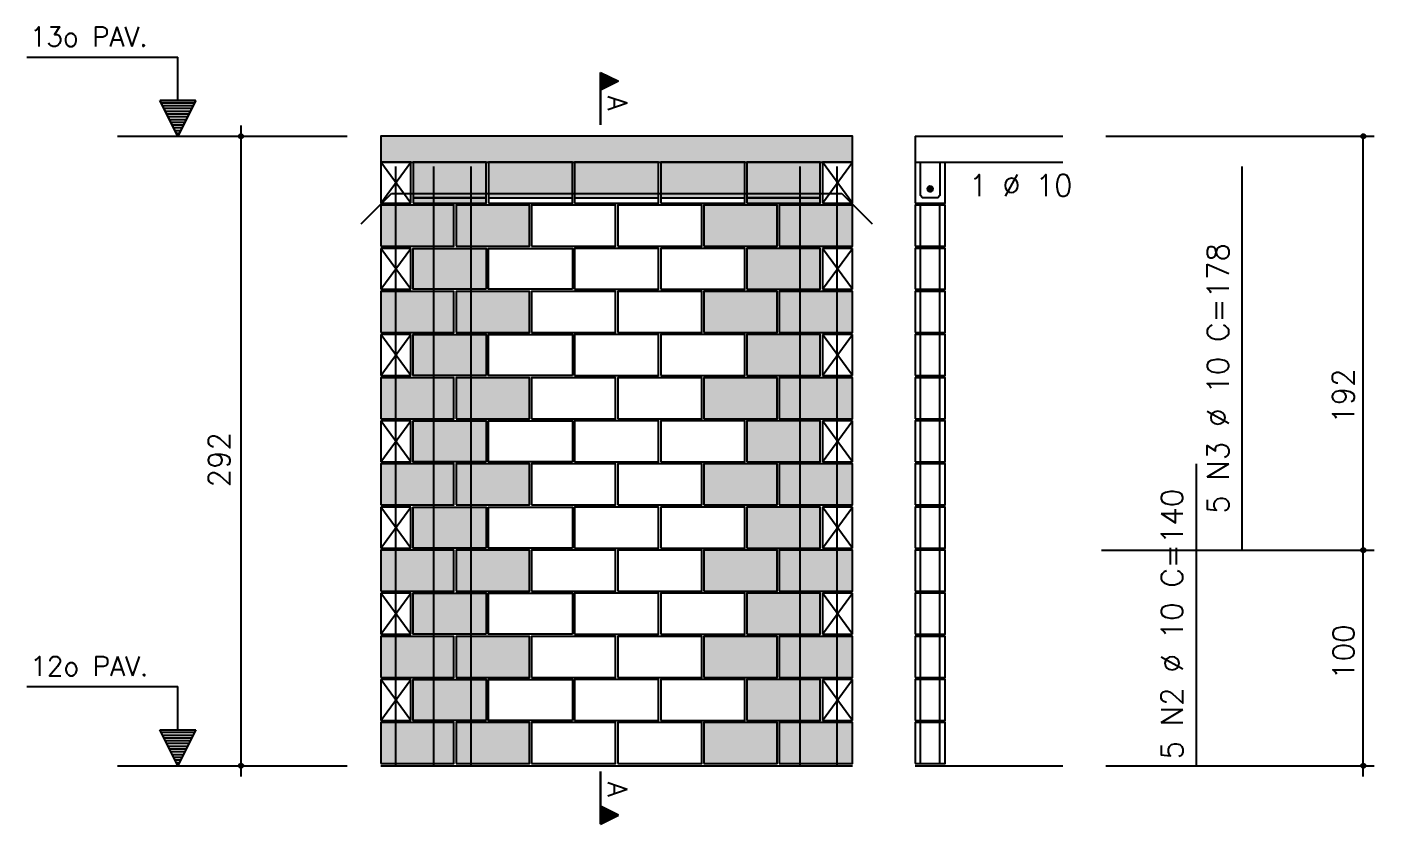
# Model space of a CAD drawing. Extents: x -1 to 122, y -1 to 61.
# Drawn here: x 59.86 to 72.37, y 28.31 to 35.7 of the extents above; entities that cross this region are included whole.
import ezdxf

# ---------------------------------------------------------------- set-up
doc = ezdxf.new("R2010")
doc.units = 0
doc.header["$MEASUREMENT"] = 0
for name, color, linetype in [('PENA_01', 1, 'CONTINUOUS'), ('PENA_02', 2, 'CONTINUOUS'), ('PENA_03', 3, 'CONTINUOUS'), ('PENA_05', 5, 'CONTINUOUS'), ('PENA_09', 254, 'CONTINUOUS'), ('PENA_11', 252, 'CONTINUOUS'), ('PENA_21', 100, 'CONTINUOUS')]:
    doc.layers.add(name, color=color, linetype=linetype)
doc.styles.get("Standard").update_dxf_attribs({"font": 'ROMANS.SHX'})

msp = doc.modelspace()

# ---------------------------------------------------------------- linework, layer by layer
at = {"layer": 'PENA_01', "linetype": 'Continuous'}
for p, q in [((60.705, 34.688), (62.836, 34.688)), ((63.448, 34.118), (64.128, 34.118)), ((64.148, 34.118), (64.928, 34.118)), ((64.948, 34.118), (65.728, 34.118)), ((65.748, 34.118), (66.528, 34.118)), ((66.548, 34.118), (67.228, 34.118)), ((60.705, 28.848), (62.836, 28.848))]:
    msp.add_line(p, q, dxfattribs=at)
at = {"layer": 'PENA_02', "linetype": 'Continuous'}
for p, q in [((63.428, 34.448), (63.148, 34.448)), ((63.148, 34.448), (63.148, 34.068)), ((63.428, 34.068), (63.428, 34.448)), ((67.528, 34.448), (67.248, 34.448)), ((67.248, 34.448), (67.248, 34.068)), ((67.528, 34.068), (67.528, 34.448)), ((63.148, 34.068), (63.428, 34.068)), ((67.248, 34.068), (67.528, 34.068)), ((63.428, 33.648), (63.148, 33.648)), ((63.148, 33.648), (63.148, 33.268)), ((63.428, 33.268), (63.428, 33.648)), ((67.528, 33.648), (67.248, 33.648)), ((67.248, 33.648), (67.248, 33.268)), ((67.528, 33.268), (67.528, 33.648)), ((63.148, 33.268), (63.428, 33.268)), ((67.248, 33.268), (67.528, 33.268)), ((63.428, 32.848), (63.148, 32.848)), ((63.148, 32.848), (63.148, 32.468)), ((63.428, 32.468), (63.428, 32.848)), ((67.528, 32.848), (67.248, 32.848)), ((67.248, 32.848), (67.248, 32.468)), ((67.528, 32.468), (67.528, 32.848)), ((63.148, 32.468), (63.428, 32.468)), ((67.248, 32.468), (67.528, 32.468)), ((63.428, 32.048), (63.148, 32.048)), ((63.148, 32.048), (63.148, 31.668)), ((63.428, 31.668), (63.428, 32.048)), ((67.528, 32.048), (67.248, 32.048)), ((67.248, 32.048), (67.248, 31.668)), ((67.528, 31.668), (67.528, 32.048)), ((63.148, 31.668), (63.428, 31.668)), ((67.248, 31.668), (67.528, 31.668)), ((63.428, 31.248), (63.148, 31.248)), ((63.148, 31.248), (63.148, 30.868)), ((63.428, 30.868), (63.428, 31.248)), ((67.528, 31.248), (67.248, 31.248)), ((67.248, 31.248), (67.248, 30.868)), ((67.528, 30.868), (67.528, 31.248)), ((63.148, 30.868), (63.428, 30.868)), ((67.248, 30.868), (67.528, 30.868)), ((63.428, 30.448), (63.148, 30.448)), ((63.148, 30.448), (63.148, 30.068)), ((63.428, 30.068), (63.428, 30.448)), ((67.528, 30.448), (67.248, 30.448)), ((67.248, 30.448), (67.248, 30.068)), ((67.528, 30.068), (67.528, 30.448)), ((63.148, 30.068), (63.428, 30.068)), ((67.248, 30.068), (67.528, 30.068)), ((63.428, 29.648), (63.148, 29.648)), ((63.148, 29.648), (63.148, 29.268)), ((63.428, 29.268), (63.428, 29.648)), ((67.528, 29.648), (67.248, 29.648)), ((67.248, 29.648), (67.248, 29.268)), ((67.528, 29.268), (67.528, 29.648)), ((63.148, 29.268), (63.428, 29.268)), ((67.248, 29.268), (67.528, 29.268)), ((63.148, 28.848), (67.528, 28.848))]:
    msp.add_line(p, q, dxfattribs=at)
for points in [[(63.148, 34.448), (67.528, 34.448), (67.528, 34.688), (63.148, 34.688), (63.148, 34.448)], [(63.448, 34.068), (64.128, 34.068), (64.128, 34.448), (63.448, 34.448), (63.448, 34.068)], [(64.148, 34.068), (64.928, 34.068), (64.928, 34.448), (64.148, 34.448), (64.148, 34.068)], [(64.948, 34.068), (65.728, 34.068), (65.728, 34.448), (64.948, 34.448), (64.948, 34.068)], [(65.748, 34.068), (66.528, 34.068), (66.528, 34.448), (65.748, 34.448), (65.748, 34.068)], [(66.548, 34.068), (67.228, 34.068), (67.228, 34.448), (66.548, 34.448), (66.548, 34.068)], [(63.148, 33.668), (63.828, 33.668), (63.828, 34.048), (63.148, 34.048), (63.148, 33.668)], [(63.848, 33.668), (64.528, 33.668), (64.528, 34.048), (63.848, 34.048), (63.848, 33.668)], [(64.548, 33.668), (65.328, 33.668), (65.328, 34.048), (64.548, 34.048), (64.548, 33.668)], [(65.348, 33.668), (66.128, 33.668), (66.128, 34.048), (65.348, 34.048), (65.348, 33.668)], [(66.148, 33.668), (66.828, 33.668), (66.828, 34.048), (66.148, 34.048), (66.148, 33.668)], [(66.848, 33.668), (67.528, 33.668), (67.528, 34.048), (66.848, 34.048), (66.848, 33.668)], [(64.128, 33.268), (63.448, 33.268), (63.448, 33.648), (64.128, 33.648), (64.128, 33.268)], [(64.928, 33.268), (64.148, 33.268), (64.148, 33.648), (64.928, 33.648), (64.928, 33.268)], [(64.948, 33.268), (65.728, 33.268), (65.728, 33.648), (64.948, 33.648), (64.948, 33.268)], [(65.748, 33.268), (66.528, 33.268), (66.528, 33.648), (65.748, 33.648), (65.748, 33.268)], [(66.548, 33.268), (67.228, 33.268), (67.228, 33.648), (66.548, 33.648), (66.548, 33.268)], [(63.148, 32.868), (63.828, 32.868), (63.828, 33.248), (63.148, 33.248), (63.148, 32.868)], [(63.848, 32.868), (64.528, 32.868), (64.528, 33.248), (63.848, 33.248), (63.848, 32.868)], [(64.548, 32.868), (65.328, 32.868), (65.328, 33.248), (64.548, 33.248), (64.548, 32.868)], [(65.348, 32.868), (66.128, 32.868), (66.128, 33.248), (65.348, 33.248), (65.348, 32.868)], [(66.148, 32.868), (66.828, 32.868), (66.828, 33.248), (66.148, 33.248), (66.148, 32.868)], [(66.848, 32.868), (67.528, 32.868), (67.528, 33.248), (66.848, 33.248), (66.848, 32.868)], [(64.128, 32.468), (63.448, 32.468), (63.448, 32.848), (64.128, 32.848), (64.128, 32.468)], [(64.928, 32.468), (64.148, 32.468), (64.148, 32.848), (64.928, 32.848), (64.928, 32.468)], [(64.948, 32.468), (65.728, 32.468), (65.728, 32.848), (64.948, 32.848), (64.948, 32.468)], [(65.748, 32.468), (66.528, 32.468), (66.528, 32.848), (65.748, 32.848), (65.748, 32.468)], [(66.548, 32.468), (67.228, 32.468), (67.228, 32.848), (66.548, 32.848), (66.548, 32.468)], [(63.148, 32.068), (63.828, 32.068), (63.828, 32.448), (63.148, 32.448), (63.148, 32.068)], [(63.848, 32.068), (64.528, 32.068), (64.528, 32.448), (63.848, 32.448), (63.848, 32.068)], [(64.548, 32.068), (65.328, 32.068), (65.328, 32.448), (64.548, 32.448), (64.548, 32.068)], [(65.348, 32.068), (66.128, 32.068), (66.128, 32.448), (65.348, 32.448), (65.348, 32.068)], [(66.148, 32.068), (66.828, 32.068), (66.828, 32.448), (66.148, 32.448), (66.148, 32.068)], [(66.848, 32.068), (67.528, 32.068), (67.528, 32.448), (66.848, 32.448), (66.848, 32.068)], [(64.128, 31.668), (63.448, 31.668), (63.448, 32.048), (64.128, 32.048), (64.128, 31.668)], [(64.928, 31.668), (64.148, 31.668), (64.148, 32.048), (64.928, 32.048), (64.928, 31.668)], [(64.948, 31.668), (65.728, 31.668), (65.728, 32.048), (64.948, 32.048), (64.948, 31.668)], [(65.748, 31.668), (66.528, 31.668), (66.528, 32.048), (65.748, 32.048), (65.748, 31.668)], [(66.548, 31.668), (67.228, 31.668), (67.228, 32.048), (66.548, 32.048), (66.548, 31.668)], [(63.148, 31.268), (63.828, 31.268), (63.828, 31.648), (63.148, 31.648), (63.148, 31.268)], [(63.848, 31.268), (64.528, 31.268), (64.528, 31.648), (63.848, 31.648), (63.848, 31.268)], [(64.548, 31.268), (65.328, 31.268), (65.328, 31.648), (64.548, 31.648), (64.548, 31.268)], [(65.348, 31.268), (66.128, 31.268), (66.128, 31.648), (65.348, 31.648), (65.348, 31.268)], [(66.148, 31.268), (66.828, 31.268), (66.828, 31.648), (66.148, 31.648), (66.148, 31.268)], [(66.848, 31.268), (67.528, 31.268), (67.528, 31.648), (66.848, 31.648), (66.848, 31.268)], [(64.128, 30.868), (63.448, 30.868), (63.448, 31.248), (64.128, 31.248), (64.128, 30.868)], [(64.928, 30.868), (64.148, 30.868), (64.148, 31.248), (64.928, 31.248), (64.928, 30.868)], [(64.948, 30.868), (65.728, 30.868), (65.728, 31.248), (64.948, 31.248), (64.948, 30.868)], [(65.748, 30.868), (66.528, 30.868), (66.528, 31.248), (65.748, 31.248), (65.748, 30.868)], [(66.548, 30.868), (67.228, 30.868), (67.228, 31.248), (66.548, 31.248), (66.548, 30.868)], [(63.148, 30.468), (63.828, 30.468), (63.828, 30.848), (63.148, 30.848), (63.148, 30.468)], [(63.848, 30.468), (64.528, 30.468), (64.528, 30.848), (63.848, 30.848), (63.848, 30.468)], [(64.548, 30.468), (65.328, 30.468), (65.328, 30.848), (64.548, 30.848), (64.548, 30.468)], [(65.348, 30.468), (66.128, 30.468), (66.128, 30.848), (65.348, 30.848), (65.348, 30.468)], [(66.148, 30.468), (66.828, 30.468), (66.828, 30.848), (66.148, 30.848), (66.148, 30.468)], [(66.848, 30.468), (67.528, 30.468), (67.528, 30.848), (66.848, 30.848), (66.848, 30.468)], [(64.128, 30.068), (63.448, 30.068), (63.448, 30.448), (64.128, 30.448), (64.128, 30.068)], [(64.928, 30.068), (64.148, 30.068), (64.148, 30.448), (64.928, 30.448), (64.928, 30.068)], [(64.948, 30.068), (65.728, 30.068), (65.728, 30.448), (64.948, 30.448), (64.948, 30.068)], [(65.748, 30.068), (66.528, 30.068), (66.528, 30.448), (65.748, 30.448), (65.748, 30.068)], [(66.548, 30.068), (67.228, 30.068), (67.228, 30.448), (66.548, 30.448), (66.548, 30.068)], [(63.148, 29.668), (63.828, 29.668), (63.828, 30.048), (63.148, 30.048), (63.148, 29.668)], [(63.848, 29.668), (64.528, 29.668), (64.528, 30.048), (63.848, 30.048), (63.848, 29.668)], [(64.548, 29.668), (65.328, 29.668), (65.328, 30.048), (64.548, 30.048), (64.548, 29.668)], [(65.348, 29.668), (66.128, 29.668), (66.128, 30.048), (65.348, 30.048), (65.348, 29.668)], [(66.148, 29.668), (66.828, 29.668), (66.828, 30.048), (66.148, 30.048), (66.148, 29.668)], [(66.848, 29.668), (67.528, 29.668), (67.528, 30.048), (66.848, 30.048), (66.848, 29.668)], [(64.128, 29.268), (63.448, 29.268), (63.448, 29.648), (64.128, 29.648), (64.128, 29.268)], [(64.928, 29.268), (64.148, 29.268), (64.148, 29.648), (64.928, 29.648), (64.928, 29.268)], [(64.948, 29.268), (65.728, 29.268), (65.728, 29.648), (64.948, 29.648), (64.948, 29.268)], [(65.748, 29.268), (66.528, 29.268), (66.528, 29.648), (65.748, 29.648), (65.748, 29.268)], [(66.548, 29.268), (67.228, 29.268), (67.228, 29.648), (66.548, 29.648), (66.548, 29.268)], [(63.148, 28.868), (63.828, 28.868), (63.828, 29.248), (63.148, 29.248), (63.148, 28.868)], [(63.848, 28.868), (64.528, 28.868), (64.528, 29.248), (63.848, 29.248), (63.848, 28.868)], [(64.548, 28.868), (65.328, 28.868), (65.328, 29.248), (64.548, 29.248), (64.548, 28.868)], [(65.348, 28.868), (66.128, 28.868), (66.128, 29.248), (65.348, 29.248), (65.348, 28.868)], [(66.148, 28.868), (66.828, 28.868), (66.828, 29.248), (66.148, 29.248), (66.148, 28.868)], [(66.848, 28.868), (67.528, 28.868), (67.528, 29.248), (66.848, 29.248), (66.848, 28.868)]]:
    msp.add_lwpolyline(points, dxfattribs=at)
for centre, radius in [((61.852, 34.688), 0.02), ((61.852, 34.688), 0.01), ((72.268, 34.688), 0.02), ((72.268, 34.688), 0.01), ((72.268, 30.848), 0.02), ((72.268, 30.848), 0.01), ((61.852, 28.848), 0.02), ((61.852, 28.848), 0.01), ((72.268, 28.848), 0.02), ((72.268, 28.848), 0.01)]:
    msp.add_circle(centre, radius, dxfattribs=at)
at = {"layer": 'PENA_03', "linetype": 'Continuous'}
for p, q in [((61.264, 35.42), (59.864, 35.42)), ((61.264, 35.02), (61.264, 35.42)), ((61.266, 35.02), (61.266, 35.422)), ((65.189, 34.795), (65.189, 35.281)), ((65.189, 35.281), (65.355, 35.198)), ((65.189, 35.28), (65.189, 35.116)), ((65.189, 35.28), (65.353, 35.198)), ((65.202, 35.275), (65.202, 35.122)), ((65.214, 35.269), (65.214, 35.128)), ((65.227, 35.262), (65.227, 35.135)), ((65.353, 35.198), (65.189, 35.116)), ((65.355, 35.198), (65.189, 35.116)), ((65.24, 35.256), (65.24, 35.141)), ((65.253, 35.249), (65.253, 35.147)), ((65.265, 35.243), (65.265, 35.154)), ((65.278, 35.237), (65.278, 35.16)), ((65.291, 35.23), (65.291, 35.166)), ((65.304, 35.224), (65.304, 35.173)), ((65.316, 35.217), (65.316, 35.179)), ((65.329, 35.211), (65.329, 35.186)), ((65.342, 35.205), (65.342, 35.192)), ((61.265, 34.688), (61.099, 35.02)), ((61.099, 35.02), (61.264, 35.02)), ((61.265, 34.691), (61.101, 35.019)), ((61.429, 35.019), (61.101, 35.019)), ((61.431, 35.02), (61.265, 34.688)), ((61.429, 35.019), (61.265, 34.691)), ((61.266, 35.02), (61.431, 35.02)), ((65.189, 35.116), (65.189, 34.795)), ((61.418, 34.995), (61.112, 34.995)), ((61.406, 34.969), (61.125, 34.969)), ((61.393, 34.944), (61.137, 34.944)), ((61.38, 34.918), (61.15, 34.918)), ((61.367, 34.893), (61.163, 34.893)), ((61.354, 34.867), (61.176, 34.867)), ((61.342, 34.841), (61.189, 34.841)), ((61.329, 34.816), (61.201, 34.816)), ((61.316, 34.79), (61.214, 34.79)), ((61.303, 34.765), (61.227, 34.765)), ((61.852, 28.748), (61.852, 34.788)), ((61.291, 34.739), (61.24, 34.739)), ((61.278, 34.714), (61.252, 34.714)), ((68.108, 34.688), (68.108, 34.068)), ((68.108, 34.688), (69.479, 34.688)), ((69.879, 34.688), (72.368, 34.688)), ((72.268, 28.748), (72.268, 34.688)), ((63.148, 34.068), (63.428, 34.448)), ((63.428, 34.068), (63.148, 34.448)), ((67.248, 34.068), (67.528, 34.448)), ((67.528, 34.068), (67.248, 34.448)), ((68.108, 34.448), (69.479, 34.448)), ((68.158, 33.668), (68.158, 34.048)), ((68.338, 33.668), (68.338, 34.048)), ((63.148, 33.268), (63.428, 33.648)), ((63.428, 33.268), (63.148, 33.648)), ((67.248, 33.268), (67.528, 33.648)), ((67.528, 33.268), (67.248, 33.648)), ((68.158, 33.268), (68.158, 33.648)), ((68.338, 33.268), (68.338, 33.648)), ((68.158, 32.868), (68.158, 33.248)), ((68.338, 32.868), (68.338, 33.248)), ((63.148, 32.468), (63.428, 32.848)), ((63.428, 32.468), (63.148, 32.848)), ((67.248, 32.468), (67.528, 32.848)), ((67.528, 32.468), (67.248, 32.848)), ((68.158, 32.468), (68.158, 32.848)), ((68.338, 32.468), (68.338, 32.848)), ((68.158, 32.068), (68.158, 32.448)), ((68.338, 32.068), (68.338, 32.448)), ((63.148, 31.668), (63.428, 32.048)), ((63.428, 31.668), (63.148, 32.048)), ((67.248, 31.668), (67.528, 32.048)), ((67.528, 31.668), (67.248, 32.048)), ((68.158, 31.668), (68.158, 32.048)), ((68.338, 31.668), (68.338, 32.048)), ((68.158, 31.268), (68.158, 31.648)), ((68.338, 31.268), (68.338, 31.648)), ((63.148, 30.868), (63.428, 31.248)), ((63.428, 30.868), (63.148, 31.248)), ((67.248, 30.868), (67.528, 31.248)), ((67.528, 30.868), (67.248, 31.248)), ((68.158, 30.868), (68.158, 31.248)), ((68.338, 30.868), (68.338, 31.248)), ((68.158, 30.468), (68.158, 30.848)), ((68.338, 30.468), (68.338, 30.848)), ((69.837, 30.848), (72.368, 30.848)), ((63.148, 30.068), (63.428, 30.448)), ((63.428, 30.068), (63.148, 30.448)), ((67.248, 30.068), (67.528, 30.448)), ((67.528, 30.068), (67.248, 30.448)), ((68.158, 30.068), (68.158, 30.448)), ((68.338, 30.068), (68.338, 30.448)), ((68.158, 29.668), (68.158, 30.048)), ((68.338, 29.668), (68.338, 30.048)), ((63.148, 29.268), (63.428, 29.648)), ((63.428, 29.268), (63.148, 29.648)), ((67.248, 29.268), (67.528, 29.648)), ((67.528, 29.268), (67.248, 29.648)), ((68.158, 29.268), (68.158, 29.648)), ((68.338, 29.268), (68.338, 29.648)), ((61.264, 29.58), (59.864, 29.58)), ((61.264, 29.18), (61.264, 29.58)), ((61.266, 29.18), (61.266, 29.582)), ((61.265, 28.848), (61.099, 29.18)), ((61.099, 29.18), (61.264, 29.18)), ((61.265, 28.851), (61.101, 29.179)), ((61.429, 29.179), (61.101, 29.179)), ((61.418, 29.155), (61.112, 29.155)), ((61.431, 29.18), (61.265, 28.848)), ((61.429, 29.179), (61.265, 28.851)), ((61.266, 29.18), (61.431, 29.18)), ((68.158, 28.868), (68.158, 29.248)), ((68.338, 28.868), (68.338, 29.248)), ((61.406, 29.129), (61.125, 29.129)), ((61.393, 29.104), (61.137, 29.104)), ((61.38, 29.078), (61.15, 29.078)), ((61.367, 29.053), (61.163, 29.053)), ((61.354, 29.027), (61.176, 29.027)), ((61.342, 29.001), (61.189, 29.001)), ((61.329, 28.976), (61.201, 28.976)), ((61.316, 28.95), (61.214, 28.95)), ((61.303, 28.925), (61.227, 28.925)), ((61.291, 28.899), (61.24, 28.899)), ((61.278, 28.874), (61.252, 28.874)), ((65.189, 28.794), (65.189, 28.307)), ((65.189, 28.473), (65.189, 28.794)), ((68.108, 28.848), (69.479, 28.848)), ((69.879, 28.848), (72.368, 28.848)), ((65.355, 28.39), (65.189, 28.473)), ((65.189, 28.308), (65.189, 28.472)), ((65.353, 28.39), (65.189, 28.472)), ((65.189, 28.307), (65.355, 28.39)), ((65.189, 28.308), (65.353, 28.39)), ((65.202, 28.314), (65.202, 28.467)), ((65.214, 28.32), (65.214, 28.46)), ((65.227, 28.326), (65.227, 28.454)), ((65.24, 28.333), (65.24, 28.448)), ((65.253, 28.339), (65.253, 28.441)), ((65.265, 28.345), (65.265, 28.435)), ((65.278, 28.352), (65.278, 28.428)), ((65.291, 28.358), (65.291, 28.422)), ((65.304, 28.365), (65.304, 28.416)), ((65.316, 28.371), (65.316, 28.409)), ((65.329, 28.377), (65.329, 28.403)), ((65.342, 28.384), (65.342, 28.397))]:
    msp.add_line(p, q, dxfattribs=at)
for points in [[(68.108, 34.068), (68.388, 34.068), (68.388, 34.448)], [(68.338, 34.448), (68.338, 34.138), (68.318, 34.118), (68.178, 34.118), (68.158, 34.138), (68.158, 34.448)], [(68.273, 34.199), (68.271, 34.209), (68.265, 34.218), (68.256, 34.223), (68.245, 34.224), (68.235, 34.221), (68.228, 34.214), (68.223, 34.204), (68.223, 34.194), (68.228, 34.185), (68.235, 34.178), (68.245, 34.174), (68.256, 34.176), (68.265, 34.181), (68.271, 34.189), (68.273, 34.199)], [(68.108, 33.668), (68.388, 33.668), (68.388, 34.048), (68.108, 34.048), (68.108, 33.668)], [(68.108, 33.268), (68.388, 33.268), (68.388, 33.648), (68.108, 33.648), (68.108, 33.268)], [(68.108, 32.868), (68.388, 32.868), (68.388, 33.248), (68.108, 33.248), (68.108, 32.868)], [(68.108, 32.468), (68.388, 32.468), (68.388, 32.848), (68.108, 32.848), (68.108, 32.468)], [(68.108, 32.068), (68.388, 32.068), (68.388, 32.448), (68.108, 32.448), (68.108, 32.068)], [(68.108, 31.668), (68.388, 31.668), (68.388, 32.048), (68.108, 32.048), (68.108, 31.668)], [(68.108, 31.268), (68.388, 31.268), (68.388, 31.648), (68.108, 31.648), (68.108, 31.268)], [(68.108, 30.868), (68.388, 30.868), (68.388, 31.248), (68.108, 31.248), (68.108, 30.868)], [(68.108, 30.468), (68.388, 30.468), (68.388, 30.848), (68.108, 30.848), (68.108, 30.468)], [(68.108, 30.068), (68.388, 30.068), (68.388, 30.448), (68.108, 30.448), (68.108, 30.068)], [(68.108, 29.668), (68.388, 29.668), (68.388, 30.048), (68.108, 30.048), (68.108, 29.668)], [(68.108, 29.268), (68.388, 29.268), (68.388, 29.648), (68.108, 29.648), (68.108, 29.268)], [(68.108, 28.868), (68.388, 28.868), (68.388, 29.248), (68.108, 29.248), (68.108, 28.868)]]:
    msp.add_lwpolyline(points, dxfattribs=at)
msp.add_circle((68.248, 34.199), 0.025, dxfattribs=at)
for points in [[(68.273, 34.199), (68.228, 34.214), (68.223, 34.204)], [(68.273, 34.199), (68.223, 34.204), (68.223, 34.194)], [(68.273, 34.199), (68.223, 34.194), (68.228, 34.185)], [(68.273, 34.199), (68.235, 34.221), (68.224, 34.208)], [(68.273, 34.199), (68.224, 34.208), (68.224, 34.191)], [(68.273, 34.199), (68.224, 34.191), (68.235, 34.178)], [(68.273, 34.199), (68.235, 34.221), (68.228, 34.214)], [(68.273, 34.199), (68.228, 34.185), (68.235, 34.178)], [(68.273, 34.199), (68.252, 34.224), (68.235, 34.221)], [(68.273, 34.199), (68.245, 34.224), (68.235, 34.221)], [(68.273, 34.199), (68.235, 34.178), (68.252, 34.175)], [(68.273, 34.199), (68.235, 34.178), (68.245, 34.174)], [(68.273, 34.199), (68.256, 34.223), (68.245, 34.224)], [(68.273, 34.199), (68.245, 34.174), (68.256, 34.176)], [(68.273, 34.199), (68.267, 34.215), (68.252, 34.224)], [(68.273, 34.199), (68.252, 34.175), (68.267, 34.183)], [(68.273, 34.199), (68.265, 34.218), (68.256, 34.223)], [(68.273, 34.199), (68.256, 34.176), (68.265, 34.181)], [(68.273, 34.199), (68.271, 34.209), (68.265, 34.218)], [(68.273, 34.199), (68.265, 34.181), (68.271, 34.189)], [(68.273, 34.199), (68.267, 34.183), (68.273, 34.199)], [(68.273, 34.199), (68.271, 34.189), (68.273, 34.199)]]:
    msp.add_solid(points, dxfattribs=at)
at = {"layer": 'PENA_05', "linetype": 'Continuous'}
for p, q in [((71.145, 30.845), (71.145, 34.408)), ((62.966, 33.875), (63.248, 34.158)), ((63.248, 34.158), (67.428, 34.158)), ((67.428, 34.158), (67.711, 33.876)), ((70.719, 28.848), (70.719, 31.648))]:
    msp.add_line(p, q, dxfattribs=at)
for points in [[(63.284, 34.408), (63.284, 28.848)], [(63.638, 34.408), (63.638, 28.848)], [(63.985, 34.408), (63.985, 28.848)], [(67.039, 34.408), (67.039, 28.848)], [(67.383, 34.408), (67.383, 28.848)]]:
    msp.add_lwpolyline(points, dxfattribs=at)
at = {"layer": 'PENA_09', "linetype": 'Continuous'}
for points in [[(63.448, 34.118), (64.128, 34.118), (64.128, 34.448), (63.448, 34.448), (63.448, 34.118)], [(64.148, 34.118), (64.928, 34.118), (64.928, 34.448), (64.148, 34.448), (64.148, 34.118)], [(64.948, 34.118), (65.728, 34.118), (65.728, 34.448), (64.948, 34.448), (64.948, 34.118)], [(65.748, 34.118), (66.528, 34.118), (66.528, 34.448), (65.748, 34.448), (65.748, 34.118)], [(66.548, 34.118), (67.228, 34.118), (67.228, 34.448), (66.548, 34.448), (66.548, 34.118)]]:
    msp.add_lwpolyline(points, dxfattribs=at)
for points in [[(63.448, 34.118), (64.128, 34.118), (64.128, 34.448)], [(63.448, 34.118), (64.128, 34.448), (63.448, 34.448)], [(63.448, 34.118), (63.448, 34.448), (63.448, 34.118)], [(64.148, 34.118), (64.928, 34.118), (64.928, 34.448)], [(64.148, 34.118), (64.928, 34.448), (64.148, 34.448)], [(64.148, 34.118), (64.148, 34.448), (64.148, 34.118)], [(64.948, 34.118), (65.728, 34.118), (65.728, 34.448)], [(64.948, 34.118), (65.728, 34.448), (64.948, 34.448)], [(64.948, 34.118), (64.948, 34.448), (64.948, 34.118)], [(65.748, 34.118), (66.528, 34.118), (66.528, 34.448)], [(65.748, 34.118), (66.528, 34.448), (65.748, 34.448)], [(65.748, 34.118), (65.748, 34.448), (65.748, 34.118)], [(66.548, 34.118), (67.228, 34.118), (67.228, 34.448)], [(66.548, 34.118), (67.228, 34.448), (66.548, 34.448)], [(66.548, 34.118), (66.548, 34.448), (66.548, 34.118)]]:
    msp.add_solid(points, dxfattribs=at)
at = {"layer": 'PENA_11', "linetype": 'Continuous'}
for points in [[(63.148, 34.448), (67.528, 34.448), (67.528, 34.688)], [(63.148, 34.448), (67.528, 34.688), (63.148, 34.688)], [(63.148, 34.448), (63.148, 34.688), (63.148, 34.448)]]:
    msp.add_solid(points, dxfattribs=at)
at = {"layer": 'PENA_21', "linetype": 'Continuous'}
for points in [[(63.148, 33.668), (63.828, 33.668), (63.828, 34.048), (63.148, 34.048), (63.148, 33.668)], [(63.448, 34.068), (64.128, 34.068), (64.128, 34.118), (63.448, 34.118), (63.448, 34.068)], [(63.848, 33.668), (64.528, 33.668), (64.528, 34.048), (63.848, 34.048), (63.848, 33.668)], [(66.148, 33.668), (66.828, 33.668), (66.828, 34.048), (66.148, 34.048), (66.148, 33.668)], [(66.548, 34.068), (67.228, 34.068), (67.228, 34.118), (66.548, 34.118), (66.548, 34.068)], [(66.848, 33.668), (67.528, 33.668), (67.528, 34.048), (66.848, 34.048), (66.848, 33.668)], [(64.128, 33.268), (63.448, 33.268), (63.448, 33.648), (64.128, 33.648), (64.128, 33.268)], [(66.548, 33.268), (67.228, 33.268), (67.228, 33.648), (66.548, 33.648), (66.548, 33.268)], [(63.148, 32.868), (63.828, 32.868), (63.828, 33.248), (63.148, 33.248), (63.148, 32.868)], [(63.848, 32.868), (64.528, 32.868), (64.528, 33.248), (63.848, 33.248), (63.848, 32.868)], [(66.148, 32.868), (66.828, 32.868), (66.828, 33.248), (66.148, 33.248), (66.148, 32.868)], [(66.848, 32.868), (67.528, 32.868), (67.528, 33.248), (66.848, 33.248), (66.848, 32.868)], [(64.128, 32.468), (63.448, 32.468), (63.448, 32.848), (64.128, 32.848), (64.128, 32.468)], [(66.548, 32.468), (67.228, 32.468), (67.228, 32.848), (66.548, 32.848), (66.548, 32.468)], [(63.148, 32.068), (63.828, 32.068), (63.828, 32.448), (63.148, 32.448), (63.148, 32.068)], [(63.848, 32.068), (64.528, 32.068), (64.528, 32.448), (63.848, 32.448), (63.848, 32.068)], [(66.148, 32.068), (66.828, 32.068), (66.828, 32.448), (66.148, 32.448), (66.148, 32.068)], [(66.848, 32.068), (67.528, 32.068), (67.528, 32.448), (66.848, 32.448), (66.848, 32.068)], [(64.128, 31.668), (63.448, 31.668), (63.448, 32.048), (64.128, 32.048), (64.128, 31.668)], [(66.548, 31.668), (67.228, 31.668), (67.228, 32.048), (66.548, 32.048), (66.548, 31.668)], [(63.148, 31.268), (63.828, 31.268), (63.828, 31.648), (63.148, 31.648), (63.148, 31.268)], [(63.848, 31.268), (64.528, 31.268), (64.528, 31.648), (63.848, 31.648), (63.848, 31.268)], [(66.148, 31.268), (66.828, 31.268), (66.828, 31.648), (66.148, 31.648), (66.148, 31.268)], [(66.848, 31.268), (67.528, 31.268), (67.528, 31.648), (66.848, 31.648), (66.848, 31.268)], [(64.128, 30.868), (63.448, 30.868), (63.448, 31.248), (64.128, 31.248), (64.128, 30.868)], [(66.548, 30.868), (67.228, 30.868), (67.228, 31.248), (66.548, 31.248), (66.548, 30.868)], [(63.148, 30.468), (63.828, 30.468), (63.828, 30.848), (63.148, 30.848), (63.148, 30.468)], [(63.848, 30.468), (64.528, 30.468), (64.528, 30.848), (63.848, 30.848), (63.848, 30.468)], [(66.148, 30.468), (66.828, 30.468), (66.828, 30.848), (66.148, 30.848), (66.148, 30.468)], [(66.848, 30.468), (67.528, 30.468), (67.528, 30.848), (66.848, 30.848), (66.848, 30.468)], [(64.128, 30.068), (63.448, 30.068), (63.448, 30.448), (64.128, 30.448), (64.128, 30.068)], [(66.548, 30.068), (67.228, 30.068), (67.228, 30.448), (66.548, 30.448), (66.548, 30.068)], [(63.148, 29.668), (63.828, 29.668), (63.828, 30.048), (63.148, 30.048), (63.148, 29.668)], [(63.848, 29.668), (64.528, 29.668), (64.528, 30.048), (63.848, 30.048), (63.848, 29.668)], [(66.148, 29.668), (66.828, 29.668), (66.828, 30.048), (66.148, 30.048), (66.148, 29.668)], [(66.848, 29.668), (67.528, 29.668), (67.528, 30.048), (66.848, 30.048), (66.848, 29.668)], [(64.128, 29.268), (63.448, 29.268), (63.448, 29.648), (64.128, 29.648), (64.128, 29.268)], [(66.548, 29.268), (67.228, 29.268), (67.228, 29.648), (66.548, 29.648), (66.548, 29.268)], [(63.148, 28.868), (63.828, 28.868), (63.828, 29.248), (63.148, 29.248), (63.148, 28.868)], [(63.848, 28.868), (64.528, 28.868), (64.528, 29.248), (63.848, 29.248), (63.848, 28.868)], [(66.148, 28.868), (66.828, 28.868), (66.828, 29.248), (66.148, 29.248), (66.148, 28.868)], [(66.848, 28.868), (67.528, 28.868), (67.528, 29.248), (66.848, 29.248), (66.848, 28.868)]]:
    msp.add_lwpolyline(points, dxfattribs=at)
for points in [[(63.148, 33.668), (63.828, 33.668), (63.828, 34.048)], [(63.148, 33.668), (63.828, 34.048), (63.148, 34.048)], [(63.148, 33.668), (63.148, 34.048), (63.148, 33.668)], [(63.448, 34.068), (64.128, 34.068), (64.128, 34.118)], [(63.448, 34.068), (64.128, 34.118), (63.448, 34.118)], [(63.448, 34.068), (63.448, 34.118), (63.448, 34.068)], [(63.848, 33.668), (64.528, 33.668), (64.528, 34.048)], [(63.848, 33.668), (64.528, 34.048), (63.848, 34.048)], [(63.848, 33.668), (63.848, 34.048), (63.848, 33.668)], [(66.148, 33.668), (66.828, 33.668), (66.828, 34.048)], [(66.148, 33.668), (66.828, 34.048), (66.148, 34.048)], [(66.148, 33.668), (66.148, 34.048), (66.148, 33.668)], [(66.548, 34.068), (67.228, 34.068), (67.228, 34.118)], [(66.548, 34.068), (67.228, 34.118), (66.548, 34.118)], [(66.548, 34.068), (66.548, 34.118), (66.548, 34.068)], [(66.848, 33.668), (67.528, 33.668), (67.528, 34.048)], [(66.848, 33.668), (67.528, 34.048), (66.848, 34.048)], [(66.848, 33.668), (66.848, 34.048), (66.848, 33.668)], [(64.128, 33.268), (63.448, 33.268), (63.448, 33.648)], [(64.128, 33.268), (63.448, 33.648), (64.128, 33.648)], [(64.128, 33.268), (64.128, 33.648), (64.128, 33.268)], [(66.548, 33.268), (67.228, 33.268), (67.228, 33.648)], [(66.548, 33.268), (67.228, 33.648), (66.548, 33.648)], [(66.548, 33.268), (66.548, 33.648), (66.548, 33.268)], [(63.148, 32.868), (63.828, 32.868), (63.828, 33.248)], [(63.148, 32.868), (63.828, 33.248), (63.148, 33.248)], [(63.148, 32.868), (63.148, 33.248), (63.148, 32.868)], [(63.848, 32.868), (64.528, 32.868), (64.528, 33.248)], [(63.848, 32.868), (64.528, 33.248), (63.848, 33.248)], [(63.848, 32.868), (63.848, 33.248), (63.848, 32.868)], [(66.148, 32.868), (66.828, 32.868), (66.828, 33.248)], [(66.148, 32.868), (66.828, 33.248), (66.148, 33.248)], [(66.148, 32.868), (66.148, 33.248), (66.148, 32.868)], [(66.848, 32.868), (67.528, 32.868), (67.528, 33.248)], [(66.848, 32.868), (67.528, 33.248), (66.848, 33.248)], [(66.848, 32.868), (66.848, 33.248), (66.848, 32.868)], [(64.128, 32.468), (63.448, 32.468), (63.448, 32.848)], [(64.128, 32.468), (63.448, 32.848), (64.128, 32.848)], [(64.128, 32.468), (64.128, 32.848), (64.128, 32.468)], [(66.548, 32.468), (67.228, 32.468), (67.228, 32.848)], [(66.548, 32.468), (67.228, 32.848), (66.548, 32.848)], [(66.548, 32.468), (66.548, 32.848), (66.548, 32.468)], [(63.148, 32.068), (63.828, 32.068), (63.828, 32.448)], [(63.148, 32.068), (63.828, 32.448), (63.148, 32.448)], [(63.148, 32.068), (63.148, 32.448), (63.148, 32.068)], [(63.848, 32.068), (64.528, 32.068), (64.528, 32.448)], [(63.848, 32.068), (64.528, 32.448), (63.848, 32.448)], [(63.848, 32.068), (63.848, 32.448), (63.848, 32.068)], [(66.148, 32.068), (66.828, 32.068), (66.828, 32.448)], [(66.148, 32.068), (66.828, 32.448), (66.148, 32.448)], [(66.148, 32.068), (66.148, 32.448), (66.148, 32.068)], [(66.848, 32.068), (67.528, 32.068), (67.528, 32.448)], [(66.848, 32.068), (67.528, 32.448), (66.848, 32.448)], [(66.848, 32.068), (66.848, 32.448), (66.848, 32.068)], [(64.128, 31.668), (63.448, 31.668), (63.448, 32.048)], [(64.128, 31.668), (63.448, 32.048), (64.128, 32.048)], [(64.128, 31.668), (64.128, 32.048), (64.128, 31.668)], [(66.548, 31.668), (67.228, 31.668), (67.228, 32.048)], [(66.548, 31.668), (67.228, 32.048), (66.548, 32.048)], [(66.548, 31.668), (66.548, 32.048), (66.548, 31.668)], [(63.148, 31.268), (63.828, 31.268), (63.828, 31.648)], [(63.148, 31.268), (63.828, 31.648), (63.148, 31.648)], [(63.148, 31.268), (63.148, 31.648), (63.148, 31.268)], [(63.848, 31.268), (64.528, 31.268), (64.528, 31.648)], [(63.848, 31.268), (64.528, 31.648), (63.848, 31.648)], [(63.848, 31.268), (63.848, 31.648), (63.848, 31.268)], [(66.148, 31.268), (66.828, 31.268), (66.828, 31.648)], [(66.148, 31.268), (66.828, 31.648), (66.148, 31.648)], [(66.148, 31.268), (66.148, 31.648), (66.148, 31.268)], [(66.848, 31.268), (67.528, 31.268), (67.528, 31.648)], [(66.848, 31.268), (67.528, 31.648), (66.848, 31.648)], [(66.848, 31.268), (66.848, 31.648), (66.848, 31.268)], [(64.128, 30.868), (63.448, 30.868), (63.448, 31.248)], [(64.128, 30.868), (63.448, 31.248), (64.128, 31.248)], [(64.128, 30.868), (64.128, 31.248), (64.128, 30.868)], [(66.548, 30.868), (67.228, 30.868), (67.228, 31.248)], [(66.548, 30.868), (67.228, 31.248), (66.548, 31.248)], [(66.548, 30.868), (66.548, 31.248), (66.548, 30.868)], [(63.148, 30.468), (63.828, 30.468), (63.828, 30.848)], [(63.148, 30.468), (63.828, 30.848), (63.148, 30.848)], [(63.148, 30.468), (63.148, 30.848), (63.148, 30.468)], [(63.848, 30.468), (64.528, 30.468), (64.528, 30.848)], [(63.848, 30.468), (64.528, 30.848), (63.848, 30.848)], [(63.848, 30.468), (63.848, 30.848), (63.848, 30.468)], [(66.148, 30.468), (66.828, 30.468), (66.828, 30.848)], [(66.148, 30.468), (66.828, 30.848), (66.148, 30.848)], [(66.148, 30.468), (66.148, 30.848), (66.148, 30.468)], [(66.848, 30.468), (67.528, 30.468), (67.528, 30.848)], [(66.848, 30.468), (67.528, 30.848), (66.848, 30.848)], [(66.848, 30.468), (66.848, 30.848), (66.848, 30.468)], [(64.128, 30.068), (63.448, 30.068), (63.448, 30.448)], [(64.128, 30.068), (63.448, 30.448), (64.128, 30.448)], [(64.128, 30.068), (64.128, 30.448), (64.128, 30.068)], [(66.548, 30.068), (67.228, 30.068), (67.228, 30.448)], [(66.548, 30.068), (67.228, 30.448), (66.548, 30.448)], [(66.548, 30.068), (66.548, 30.448), (66.548, 30.068)], [(63.148, 29.668), (63.828, 29.668), (63.828, 30.048)], [(63.148, 29.668), (63.828, 30.048), (63.148, 30.048)], [(63.148, 29.668), (63.148, 30.048), (63.148, 29.668)], [(63.848, 29.668), (64.528, 29.668), (64.528, 30.048)], [(63.848, 29.668), (64.528, 30.048), (63.848, 30.048)], [(63.848, 29.668), (63.848, 30.048), (63.848, 29.668)], [(66.148, 29.668), (66.828, 29.668), (66.828, 30.048)], [(66.148, 29.668), (66.828, 30.048), (66.148, 30.048)], [(66.148, 29.668), (66.148, 30.048), (66.148, 29.668)], [(66.848, 29.668), (67.528, 29.668), (67.528, 30.048)], [(66.848, 29.668), (67.528, 30.048), (66.848, 30.048)], [(66.848, 29.668), (66.848, 30.048), (66.848, 29.668)], [(64.128, 29.268), (63.448, 29.268), (63.448, 29.648)], [(64.128, 29.268), (63.448, 29.648), (64.128, 29.648)], [(64.128, 29.268), (64.128, 29.648), (64.128, 29.268)], [(66.548, 29.268), (67.228, 29.268), (67.228, 29.648)], [(66.548, 29.268), (67.228, 29.648), (66.548, 29.648)], [(66.548, 29.268), (66.548, 29.648), (66.548, 29.268)], [(63.148, 28.868), (63.828, 28.868), (63.828, 29.248)], [(63.148, 28.868), (63.828, 29.248), (63.148, 29.248)], [(63.148, 28.868), (63.148, 29.248), (63.148, 28.868)], [(63.848, 28.868), (64.528, 28.868), (64.528, 29.248)], [(63.848, 28.868), (64.528, 29.248), (63.848, 29.248)], [(63.848, 28.868), (63.848, 29.248), (63.848, 28.868)], [(66.148, 28.868), (66.828, 28.868), (66.828, 29.248)], [(66.148, 28.868), (66.828, 29.248), (66.148, 29.248)], [(66.148, 28.868), (66.148, 29.248), (66.148, 28.868)], [(66.848, 28.868), (67.528, 28.868), (67.528, 29.248)], [(66.848, 28.868), (67.528, 29.248), (66.848, 29.248)], [(66.848, 28.868), (66.848, 29.248), (66.848, 28.868)]]:
    msp.add_solid(points, dxfattribs=at)

# ---------------------------------------------------------------- texts
at = {"layer": 'PENA_03', "linetype": 'Continuous'}
for s, height, p in [('13o PAV.', 0.18, (59.89, 35.522)), ('1 %%c 10', 0.2, (68.609, 34.132)), ('12o PAV.', 0.18, (59.895, 29.682))]:
    msp.add_text(s, height=height, dxfattribs=at).set_placement(p)
for s, height, rotation, p in [('A', 0.18, 270, (65.256, 35.063)), ('5 N3 %%c 10 C=178', 0.2, 90, (71.019, 31.186)), ('192', 0.2, 90, (72.183, 32.02)), ('292', 0.2, 90, (61.749, 31.43)), ('5 N2 %%c 10 C=140', 0.2, 90, (70.593, 28.907)), ('100', 0.2, 90, (72.185, 29.645)), ('A', 0.18, 270, (65.256, 28.697))]:
    msp.add_text(s, height=height, rotation=rotation, dxfattribs=at).set_placement(p)

doc.saveas('drawing.dxf')
